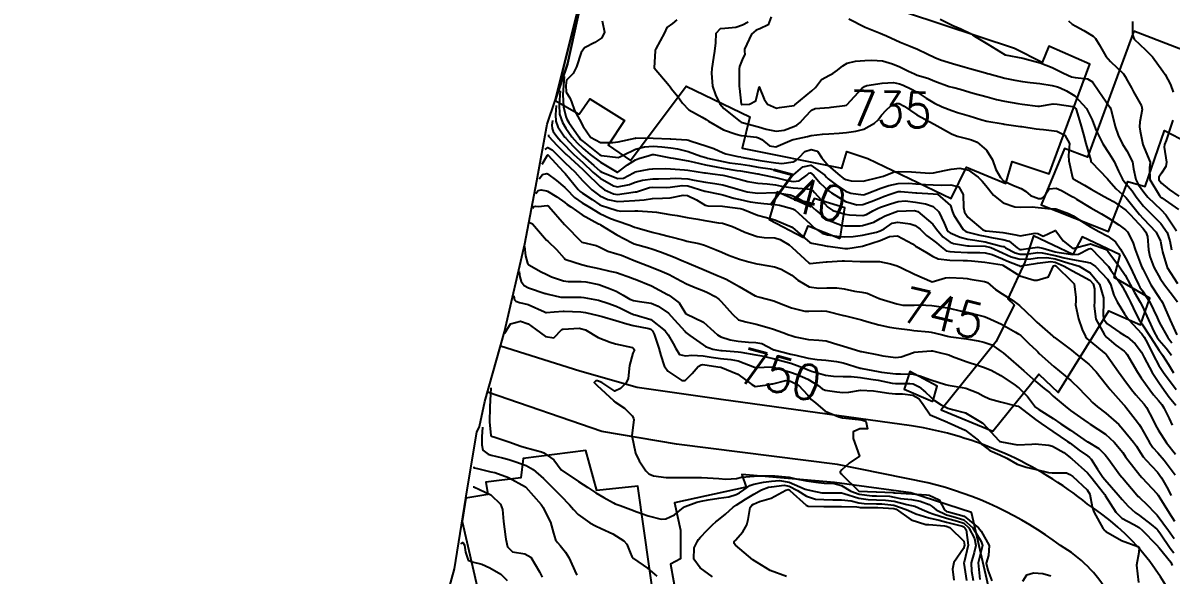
# Model space of a CAD drawing. Header units: metres. Extents: x 318500 to 325275, y 7408834 to 7428799.
# Drawn here: x 323216.5 to 323347.4, y 7419603 to 7419666 of the extents above; entities that cross this region are included whole.
import ezdxf
from ezdxf.enums import TextEntityAlignment as Align

# ---------------------------------------------------------------- set-up
doc = ezdxf.new("R2010")
doc.units = ezdxf.units.M
doc.header["$MEASUREMENT"] = 0
for name, color, linetype in [('Area', 45, 'Continuous'), ('Cotas', 45, 'Continuous'), ('Curvas de Nivel 1m', 11, 'Continuous'), ('Curvas de Nivel 5m', 15, 'Continuous'), ('Edificações', 30, 'Continuous'), ('Vias Primárias', 230, 'Continuous')]:
    doc.layers.add(name, color=color, linetype=linetype)
doc.styles.add('Style-STANDARD', font='STANDARD.shx')

msp = doc.modelspace()

# ---------------------------------------------------------------- linework, layer by layer
at = {"layer": 'Area'}
msp.add_lwpolyline([(323261.47, 7419588.4), (323265.66, 7419603.71), (323267.13, 7419612.71), (323268.22, 7419619.31), (323268.51, 7419619.97), (323269.14, 7419622.79), (323271.37, 7419630.75), (323273.71, 7419640.8), (323275.07, 7419647.98), (323276.23, 7419654.47), (323277.14, 7419657.17), (323278.54, 7419661.32), (323281.18, 7419673.27)], dxfattribs=at)
at = {"layer": 'Curvas de Nivel 1m', "flags": 128}
for points, elevation in [([(323282.52, 7419666.26), (323282.79, 7419664.97), (323282.49, 7419664.29), (323281.67, 7419663.79), (323280.48, 7419663.16), (323280.13, 7419662.65), (323279.59, 7419661), (323279.22, 7419660.23), (323278.43, 7419659.47), (323278.37, 7419658.86), (323278.41, 7419658.09), (323278.84, 7419657.45), (323279.01, 7419657.01), (323279.36, 7419656.03), (323279.94, 7419655), (323280.36, 7419654.19), (323281.19, 7419652.98), (323282.33, 7419652.38), (323283.74, 7419652.36), (323284.34, 7419652.45), (323286.27, 7419652.85), (323286.34, 7419652.87), (323286.37, 7419652.88), (323288.34, 7419652.86), (323290.28, 7419652.8), (323290.34, 7419652.8), (323292.16, 7419652.66), (323292.34, 7419652.62), (323292.66, 7419652.5), (323294.33, 7419651.98), (323295.23, 7419651.69), (323296.32, 7419651.18), (323296.61, 7419651.06), (323297.97, 7419650.76), (323298.32, 7419650.71), (323298.37, 7419650.7), (323300.31, 7419650.33), (323300.77, 7419650.27), (323302.31, 7419650.05), (323303.02, 7419649.97), (323304.31, 7419650.15), (323304.64, 7419650.34), (323304.97, 7419650.66), (323305.63, 7419651.35), (323306.33, 7419651.58), (323307.06, 7419651.37), (323307.58, 7419650.63), (323308.31, 7419649.71), (323309.62, 7419648.6), (323310, 7419648.3), (323310.29, 7419648.14), (323310.9, 7419647.97), (323312.28, 7419647.95), (323314.14, 7419648.39), (323314.29, 7419648.44), (323314.61, 7419648.54), (323315.81, 7419649.01), (323316.3, 7419649.07), (323317.78, 7419649.02), (323318.3, 7419648.99), (323319.9, 7419648.86), (323320.3, 7419648.89), (323321.57, 7419649.18), (323322.3, 7419649.31), (323323.3, 7419649.43), (323324.3, 7419649.2), (323325.41, 7419648.39), (323325.85, 7419647.95), (323326.28, 7419647.45), (323327.15, 7419646.37), (323328.26, 7419645.47), (323329.58, 7419645.01), (323330.25, 7419644.98), (323331.55, 7419645.01), (323332.25, 7419644.93), (323333.73, 7419644.8), (323334.25, 7419644.78), (323335.71, 7419644.26), (323336.24, 7419643.98), (323336.88, 7419643.59), (323338.22, 7419642.73), (323339.16, 7419642.21), (323340.2, 7419641.69), (323341.05, 7419641.04), (323341.64, 7419640.18), (323342.18, 7419639.22), (323342.74, 7419638.16), (323343.26, 7419637.04), (323343.69, 7419636.15), (323343.85, 7419635.87), (323344.12, 7419635.45), (323344.98, 7419634.13), (323345.81, 7419632.4), (323345.92, 7419632.12), (323346.08, 7419631.8), (323347.03, 7419630.11), (323347.47, 7419629.52)], 737), ([(323291.02, 7419666.36), (323290.52, 7419665.93), (323289.89, 7419665.49), (323289.62, 7419664.87), (323288.65, 7419663.06), (323288.56, 7419662.89), (323288.56, 7419662.81), (323288.45, 7419660.89), (323290.15, 7419658.86), (323290.26, 7419658.71), (323290.42, 7419658.5), (323291.16, 7419657.6), (323291.68, 7419656.84), (323292.39, 7419656.1), (323293.92, 7419655.27), (323294.37, 7419655), (323294.64, 7419654.81), (323296.36, 7419653.8), (323297.81, 7419653.3), (323298.35, 7419653.18), (323300.12, 7419652.96), (323300.34, 7419652.91), (323300.73, 7419652.72), (323301.59, 7419651.97), (323302.33, 7419651.85), (323304.19, 7419652.67), (323304.3, 7419652.71), (323304.34, 7419652.72), (323305.94, 7419653.06), (323306.35, 7419653.16), (323307.65, 7419653.33), (323308.35, 7419653.37), (323309.53, 7419653.44), (323310.36, 7419653.52), (323311.43, 7419653.66), (323312.36, 7419653.88), (323313.56, 7419654.55), (323313.97, 7419654.95), (323314.38, 7419655.48), (323314.89, 7419656.04), (323315.42, 7419656.53), (323316.09, 7419656.83), (323316.4, 7419656.82), (323316.96, 7419656.51), (323318.39, 7419655.52), (323320.37, 7419654.46), (323322.36, 7419653.34), (323323.01, 7419653.08), (323324.35, 7419652.74), (323324.62, 7419652.67), (323325.29, 7419652.4), (323326.34, 7419651.47), (323327.01, 7419650.37), (323327.4, 7419649.27), (323327.94, 7419648.36), (323328.29, 7419648), (323329.41, 7419647.47), (323330.28, 7419647.13), (323330.78, 7419646.82), (323331.38, 7419646.31), (323332.26, 7419645.97), (323332.6, 7419645.96), (323332.97, 7419646.29), (323333.48, 7419647.09), (323334.28, 7419647.16), (323334.9, 7419646.9), (323336.04, 7419646.25), (323336.27, 7419646.12), (323336.61, 7419645.9), (323338.25, 7419644.89), (323339.46, 7419644.21), (323340.23, 7419643.76), (323341.45, 7419642.95), (323342.21, 7419642.41), (323342.44, 7419642.17), (323343.02, 7419640.98), (323343.29, 7419640.15), (323344, 7419638.31), (323344.07, 7419638.14), (323344.16, 7419637.96), (323345.1, 7419636.13), (323346.11, 7419634.55), (323346.3, 7419634.3), (323346.41, 7419634.12), (323346.64, 7419633.57), (323347.28, 7419632.1), (323348.06, 7419630.43)], 736), ([(323301.79, 7419666.71), (323301.44, 7419665.79), (323300.51, 7419665.34), (323300.07, 7419665.18), (323299.55, 7419664.74), (323298.73, 7419663), (323298.73, 7419662.76), (323298.8, 7419662.43), (323298.47, 7419661.8), (323298.18, 7419661.03), (323298.14, 7419660.75), (323298.12, 7419659.06), (323298.13, 7419658.75), (323298.17, 7419658.51), (323298.37, 7419656.75), (323298.4, 7419656.71), (323298.45, 7419656.69), (323299.31, 7419656.74), (323300.04, 7419657.1), (323300.42, 7419658.73), (323300.99, 7419657.31), (323301.37, 7419656.72), (323302.39, 7419656.27), (323302.72, 7419656.37), (323304.4, 7419656.59), (323304.45, 7419656.62), (323304.5, 7419656.67), (323306.42, 7419658.25), (323306.85, 7419658.64), (323307.52, 7419659.55), (323308.44, 7419660.05), (323308.82, 7419660.24), (323309.35, 7419660.61), (323309.96, 7419661.1), (323310.46, 7419661.4), (323311.39, 7419661.66), (323312.47, 7419661.72), (323313.26, 7419661.77), (323314.47, 7419661.7), (323315.64, 7419661.35), (323316.46, 7419661), (323317.43, 7419660.51), (323318.13, 7419660.18), (323318.45, 7419660.06), (323319.66, 7419659.69), (323320.44, 7419659.37), (323322.1, 7419658.77), (323322.43, 7419658.68), (323322.62, 7419658.63), (323323.33, 7419658.43), (323324.43, 7419658.11), (323324.84, 7419657.99), (323326.42, 7419657.56), (323327.5, 7419657.28), (323328.41, 7419657.08), (323329.93, 7419656.82), (323330.41, 7419656.74), (323332.21, 7419656.5), (323332.4, 7419656.51), (323333.93, 7419656.76), (323334.41, 7419656.74), (323336.2, 7419656.46), (323336.4, 7419656.37), (323336.52, 7419656.25), (323336.61, 7419656.03), (323337.13, 7419654.24), (323337.39, 7419653.26), (323337.67, 7419652.23), (323338.23, 7419650.31), (323338.26, 7419650.22), (323338.32, 7419650.11), (323340.13, 7419648.2), (323340.29, 7419648.02), (323341.15, 7419647.06), (323342.14, 7419646.17), (323342.27, 7419646.03), (323343.81, 7419644.15), (323344.23, 7419643.69), (323345.7, 7419642.13), (323346.2, 7419641.09), (323346.35, 7419640.28), (323346.38, 7419640.12), (323346.42, 7419639.88), (323346.94, 7419638.11), (323348.13, 7419636.27)], 734), ([(323310.65, 7419666.48), (323312.51, 7419665.54), (323314.22, 7419664.83), (323314.5, 7419664.72), (323314.94, 7419664.54), (323316.5, 7419663.81), (323317.64, 7419663.36), (323318.49, 7419663.02), (323319.58, 7419662.47), (323320.47, 7419662.05), (323321.11, 7419661.81), (323322.46, 7419661.39), (323323.92, 7419660.95), (323324.46, 7419660.8), (323325.95, 7419660.39), (323326.34, 7419660.28), (323326.45, 7419660.25), (323326.63, 7419660.19), (323328.44, 7419659.69), (323329.58, 7419659.48), (323330.44, 7419659.33), (323331.33, 7419659.21), (323332.44, 7419659.11), (323333.84, 7419658.88), (323334.43, 7419658.71), (323334.75, 7419658.59), (323335.47, 7419658.26), (323336.42, 7419657.67), (323337.75, 7419656.23), (323338.38, 7419654.96), (323338.65, 7419654.22), (323338.86, 7419653.72), (323339.6, 7419652.21), (323340.33, 7419651.09), (323340.89, 7419650.19), (323341.4, 7419649.09), (323341.85, 7419648.18), (323342.04, 7419647.92), (323342.28, 7419647.65), (323342.94, 7419646.83), (323343.42, 7419646.15), (323344.25, 7419645.1), (323345.19, 7419644.13), (323346.22, 7419643.11), (323346.94, 7419642.11), (323347.25, 7419641.15), (323347.44, 7419640.1)], 733), ([(323321.06, 7419666.45), (323322.52, 7419665.7), (323323.42, 7419665.33), (323324.51, 7419664.8), (323324.76, 7419664.65), (323325.16, 7419664.4), (323326.5, 7419663.6), (323328.48, 7419662.36), (323330.47, 7419661.98), (323330.91, 7419661.88), (323332.47, 7419661.44), (323333.83, 7419660.92), (323334.46, 7419660.62), (323335.14, 7419660.27), (323336.04, 7419659.85), (323336.45, 7419659.77), (323337.85, 7419659.64), (323338.44, 7419659.27), (323339.15, 7419658.21), (323340.4, 7419656.41), (323340.51, 7419656.2), (323340.55, 7419656.04), (323341.01, 7419654.19), (323341.37, 7419653.19), (323341.86, 7419652.18), (323342.34, 7419651.41), (323342.98, 7419650.16), (323343.1, 7419649.37), (323343.36, 7419648.15), (323343.69, 7419647.55), (323344.28, 7419646.7), (323344.74, 7419646.14), (323346.25, 7419644.68), (323346.8, 7419644.11), (323348.01, 7419642.29)], 732), ([(323335.7, 7419666.26), (323336.12, 7419665.85), (323336.52, 7419665.62), (323337.43, 7419665.15), (323338.51, 7419664.5), (323338.76, 7419664.22), (323339.18, 7419663.53), (323339.96, 7419662.21), (323340.47, 7419661.62), (323341.95, 7419660.18), (323342.17, 7419659.89), (323342.44, 7419659.41), (323342.87, 7419658.6), (323343.11, 7419658.16), (323344.01, 7419656.55), (323344.1, 7419656.14), (323343.82, 7419654.71), (323343.79, 7419654.15), (323343.87, 7419653.66), (323344.18, 7419652.14), (323344.34, 7419651.75), (323345.02, 7419650.13), (323344.95, 7419649.49), (323344.99, 7419648.13), (323346.09, 7419646.31), (323346.24, 7419646.12), (323346.27, 7419646.09), (323346.35, 7419646.04), (323348.25, 7419644.7)], 731), ([(323278.16, 7419659.91), (323278.01, 7419657.85), (323278.09, 7419656.42), (323278.37, 7419655.32), (323278.5, 7419655.02), (323278.72, 7419654.66), (323279.84, 7419653), (323280.06, 7419652.72), (323280.33, 7419652.47), (323282.24, 7419650.97), (323282.32, 7419650.92), (323282.42, 7419650.87), (323284.32, 7419650.64), (323284.54, 7419650.72), (323284.89, 7419650.93), (323286.33, 7419651.62), (323287.35, 7419651.88), (323288.33, 7419651.93), (323289.32, 7419651.86), (323290.33, 7419651.74), (323291.11, 7419651.63), (323292.33, 7419651.34), (323293.78, 7419650.82), (323294.32, 7419650.64), (323294.53, 7419650.59), (323296.31, 7419650.18), (323297.02, 7419650.06), (323298.31, 7419649.9), (323299.31, 7419649.74), (323300.3, 7419649.56), (323301.66, 7419649.34), (323302.3, 7419649.22), (323304.24, 7419648.67), (323304.28, 7419648.66), (323304.33, 7419648.67), (323305.38, 7419649.58), (323306.31, 7419649.77), (323307.89, 7419648.63), (323308.08, 7419648.42), (323308.29, 7419648.23), (323309.21, 7419647.54), (323310.27, 7419646.81), (323310.89, 7419646.58), (323312.27, 7419646.39), (323312.42, 7419646.42), (323312.75, 7419646.56), (323314.28, 7419647.16), (323315.2, 7419647.46), (323316.28, 7419647.67), (323317.5, 7419647.71), (323318.28, 7419647.65), (323319.38, 7419647.57), (323320.28, 7419647.52), (323321.24, 7419647.49), (323322.28, 7419647.52), (323323.17, 7419647.32), (323323.67, 7419646.42), (323323.72, 7419644.94), (323323.84, 7419644.42), (323324.23, 7419643.83), (323325.94, 7419642.38), (323326.14, 7419642.31), (323326.21, 7419642.29), (323326.31, 7419642.27), (323328.21, 7419642.08), (323329.69, 7419641.82), (323330.2, 7419641.73), (323331.9, 7419642), (323332.21, 7419641.96), (323332.81, 7419641.68), (323334.1, 7419642.28), (323334.18, 7419642.31), (323334.21, 7419642.31), (323334.26, 7419642.28), (323335.07, 7419641.14), (323336.19, 7419640.25), (323338.2, 7419640.81), (323339.93, 7419640.2), (323340.19, 7419639.96), (323341.51, 7419638.18), (323342.15, 7419637.24), (323342.74, 7419636.16), (323343.22, 7419635.25), (323343.88, 7419634.14), (323344.1, 7419633.74), (323344.82, 7419632.13), (323345.48, 7419630.71), (323345.8, 7419630.12), (323346.05, 7419629.79), (323346.84, 7419628.91), (323347.45, 7419628.1)], 738), ([(323277.71, 7419658.24), (323277.6, 7419656.67), (323277.66, 7419655.6), (323277.97, 7419654.63), (323278.35, 7419653.98), (323279.06, 7419653.01), (323279.65, 7419652.32), (323280.33, 7419651.68), (323281.15, 7419650.98), (323282.31, 7419650.12), (323284.24, 7419648.99), (323284.29, 7419648.99), (323285.4, 7419649.83), (323286.31, 7419650.39), (323286.68, 7419650.54), (323287.86, 7419650.89), (323288.23, 7419650.98), (323288.32, 7419650.99), (323288.42, 7419650.98), (323288.99, 7419650.88), (323290.32, 7419650.62), (323290.6, 7419650.57), (323292.31, 7419650.27), (323293.01, 7419650.12), (323294.31, 7419649.82), (323295.5, 7419649.59), (323296.3, 7419649.45), (323297.87, 7419649.18), (323298.3, 7419649.12), (323300.23, 7419648.79), (323300.29, 7419648.78), (323300.6, 7419648.73), (323302.29, 7419648.37), (323303.64, 7419648.04), (323304.28, 7419647.92), (323304.98, 7419647.97), (323305.87, 7419648.65), (323306.09, 7419648.86), (323306.29, 7419648.9), (323306.61, 7419648.65), (323307.36, 7419647.71), (323308.27, 7419646.9), (323308.43, 7419646.78), (323308.65, 7419646.61), (323310.26, 7419645.63), (323311.57, 7419645.25), (323312.25, 7419645.29), (323313.19, 7419645.62), (323314.26, 7419646.06), (323314.61, 7419646.19), (323315.47, 7419646.52), (323316.27, 7419646.77), (323316.56, 7419646.79), (323318.27, 7419646.62), (323318.4, 7419646.61), (323320.27, 7419646.5), (323320.77, 7419646.46), (323322.25, 7419645.18), (323322.46, 7419644.44), (323322.61, 7419644.06), (323323.68, 7419642.42), (323324, 7419642.21), (323324.21, 7419642.14), (323325.6, 7419641.78), (323326.2, 7419641.66), (323327.1, 7419641.47), (323328.2, 7419641.3), (323328.93, 7419641.09), (323329.85, 7419640.34), (323330.06, 7419640.2), (323330.19, 7419640.16), (323330.35, 7419640.17), (323331.28, 7419640.31), (323332.19, 7419640.43), (323332.76, 7419640.29), (323334.18, 7419639.9), (323334.65, 7419639.81), (323336.18, 7419639.6), (323336.82, 7419639.61), (323338.03, 7419640.22), (323338.19, 7419640.27), (323338.33, 7419640.22), (323340.16, 7419638.31), (323340.25, 7419638.2), (323340.54, 7419637.81), (323341.68, 7419636.18), (323341.85, 7419635.9), (323342.12, 7419635.38), (323342.54, 7419634.59), (323342.76, 7419634.16), (323343.38, 7419632.86), (323343.76, 7419632.14), (323344.07, 7419631.67), (323345.07, 7419630.13), (323346.03, 7419628.62), (323346.25, 7419628.33), (323346.41, 7419628.11), (323347.09, 7419627.02), (323347.68, 7419626.09)], 739), ([(323276.83, 7419654.89), (323276.79, 7419654.34), (323276.81, 7419653.96), (323276.93, 7419653.62), (323277.34, 7419653.04), (323277.81, 7419652.5), (323278.33, 7419651.97), (323278.8, 7419651.48), (323279.28, 7419651.01), (323280.31, 7419650.07), (323281.46, 7419648.98), (323282.28, 7419648.29), (323283.81, 7419647.4), (323284.27, 7419647.31), (323285.63, 7419647.56), (323286.27, 7419647.82), (323287.1, 7419648.08), (323288.28, 7419648.22), (323288.93, 7419648.23), (323290.28, 7419648.26), (323290.84, 7419648.29), (323292.28, 7419648.21), (323293.02, 7419648.08), (323294.28, 7419647.85), (323295.37, 7419647.7), (323296.27, 7419647.52), (323297.99, 7419647.03), (323298.26, 7419646.95), (323299.05, 7419646.74), (323300.26, 7419646.58), (323302.22, 7419646.66), (323302.26, 7419646.66), (323303.97, 7419646.38), (323304.26, 7419646.28), (323304.99, 7419645.93), (323306.25, 7419645.2), (323306.87, 7419644.64), (323308.22, 7419643.54), (323309.9, 7419642.9), (323310.21, 7419642.87), (323311.94, 7419642.84), (323312.21, 7419642.88), (323313.5, 7419643.28), (323314.23, 7419643.68), (323314.78, 7419643.99), (323316.2, 7419644.51), (323316.23, 7419644.52), (323318.14, 7419644.59), (323318.24, 7419644.58), (323318.53, 7419644.49), (323320.22, 7419643.05), (323320.64, 7419642.46), (323321.36, 7419641.6), (323322.2, 7419640.98), (323322.59, 7419640.83), (323324.19, 7419640.57), (323324.35, 7419640.57), (323326.19, 7419640.52), (323326.85, 7419640.37), (323328.18, 7419639.76), (323329.15, 7419639.32), (323330.17, 7419639.05), (323331.4, 7419639.08), (323332.17, 7419639.2), (323333.21, 7419639.25), (323334.17, 7419639.08), (323335.85, 7419638.57), (323336.16, 7419638.48), (323336.9, 7419638.24), (323338.15, 7419637.5), (323339.23, 7419636.21), (323339.69, 7419634.63), (323339.7, 7419634.2), (323339.65, 7419632.64), (323339.72, 7419632.2), (323340.07, 7419631.72), (323341.55, 7419630.68), (323342.05, 7419630.38), (323342.38, 7419630.17), (323343.29, 7419629.39), (323344.03, 7419628.42), (323344.18, 7419628.14), (323344.33, 7419627.83), (323345.23, 7419626.13), (323345.98, 7419624.97), (323346.6, 7419624.11), (323347.19, 7419623.32), (323347.95, 7419622.38)], 741), ([(323276.38, 7419653.22), (323276.38, 7419653.16), (323276.38, 7419653.13), (323276.39, 7419653.1), (323276.43, 7419653.05), (323277.33, 7419652.04), (323278.32, 7419651.08), (323278.35, 7419651.05), (323278.39, 7419651.02), (323280.29, 7419649.29), (323280.6, 7419648.99), (323282.27, 7419647.34), (323282.79, 7419646.96), (323283.8, 7419646.49), (323284.25, 7419646.43), (323286.05, 7419646.71), (323286.26, 7419646.73), (323286.42, 7419646.75), (323286.87, 7419646.9), (323287.92, 7419647.24), (323288.27, 7419647.28), (323289.89, 7419647.24), (323290.27, 7419647.26), (323291.64, 7419647.46), (323292.27, 7419647.41), (323294.22, 7419646.81), (323294.26, 7419646.8), (323295.94, 7419646.47), (323296.26, 7419646.39), (323297.52, 7419646.02), (323298.25, 7419645.85), (323299.39, 7419645.6), (323300.25, 7419645.46), (323300.94, 7419645.42), (323302.25, 7419645.3), (323302.75, 7419645.2), (323304.24, 7419644.79), (323304.47, 7419644.67), (323306.22, 7419643.08), (323306.7, 7419642.64), (323307.6, 7419642.02), (323308.2, 7419641.84), (323309.27, 7419641.68), (323310.2, 7419641.61), (323311.14, 7419641.64), (323312.2, 7419641.78), (323313.79, 7419642.13), (323314.21, 7419642.28), (323314.66, 7419642.53), (323315.6, 7419643.14), (323316.22, 7419643.27), (323317.63, 7419643.08), (323318.22, 7419642.91), (323318.77, 7419642.48), (323319.49, 7419641.76), (323320.2, 7419641.26), (323320.66, 7419640.92), (323321.19, 7419640.45), (323321.76, 7419640.01), (323322.18, 7419639.92), (323322.71, 7419639.9), (323324.18, 7419639.81), (323325.6, 7419639.81), (323326.18, 7419639.78), (323326.98, 7419639.57), (323328.17, 7419639.07), (323328.67, 7419638.85), (323330.02, 7419638.33), (323330.16, 7419638.27), (323330.23, 7419638.26), (323330.5, 7419638.32), (323331.92, 7419638.55), (323332.16, 7419638.59), (323333.69, 7419638.77), (323334.17, 7419638.69), (323335.22, 7419638.26), (323336.15, 7419637.71), (323337.23, 7419637.15), (323338.14, 7419636.64), (323338.51, 7419636.22), (323338.66, 7419635.68), (323338.66, 7419634.21), (323338.63, 7419633.69), (323338.83, 7419632.21), (323339.77, 7419630.49), (323339.98, 7419630.2), (323340.05, 7419630.12), (323341.11, 7419629.25), (323342.03, 7419628.54), (323342.23, 7419628.37), (323342.39, 7419628.16), (323342.92, 7419627.26), (323343.57, 7419626.15), (323343.99, 7419625.51), (323344.96, 7419624.13), (323345.4, 7419623.56), (323345.96, 7419622.94), (323346.33, 7419622.48), (323346.58, 7419622.1), (323347.17, 7419620.86), (323347.51, 7419620.09)], 742), ([(323276.02, 7419651.55), (323276.33, 7419651.81), (323276.82, 7419651.53), (323277.31, 7419651.04), (323278.31, 7419650.06), (323279.39, 7419649), (323280.28, 7419648.04), (323281.32, 7419646.98), (323282.25, 7419646.29), (323283.15, 7419645.86), (323284.25, 7419645.64), (323284.97, 7419645.65), (323286.25, 7419645.73), (323287.32, 7419645.82), (323288.25, 7419645.97), (323289.39, 7419646.01), (323290.25, 7419646.06), (323291.75, 7419646.34), (323292.25, 7419646.33), (323293.26, 7419645.81), (323294.24, 7419645.22), (323294.57, 7419645.13), (323296.24, 7419645.08), (323296.52, 7419645.05), (323298.24, 7419644.83), (323298.57, 7419644.75), (323300.23, 7419644.08), (323301.09, 7419643.86), (323302.22, 7419643.55), (323304.17, 7419642.71), (323304.21, 7419642.69), (323304.23, 7419642.67), (323306.19, 7419640.96), (323306.41, 7419640.86), (323307.63, 7419640.63), (323308.19, 7419640.54), (323308.28, 7419640.53), (323310.18, 7419640.25), (323310.53, 7419640.25), (323312.19, 7419640.53), (323312.22, 7419640.54), (323312.33, 7419640.57), (323314.2, 7419641.18), (323315.29, 7419641.62), (323316.2, 7419641.7), (323317.89, 7419640.8), (323318.19, 7419640.59), (323318.25, 7419640.55), (323318.34, 7419640.49), (323319.51, 7419639.8), (323320.17, 7419639.38), (323320.82, 7419639.1), (323322.17, 7419638.93), (323323.68, 7419638.9), (323324.17, 7419638.88), (323324.63, 7419638.86), (323326.16, 7419638.7), (323328.13, 7419638.39), (323328.16, 7419638.38), (323328.2, 7419638.36), (323330.14, 7419637.13), (323331.79, 7419636.66), (323332.14, 7419636.64), (323333.41, 7419637.02), (323333.99, 7419638.28), (323334.12, 7419638.32), (323334.16, 7419638.32), (323334.24, 7419638.28), (323336.13, 7419636.48), (323336.34, 7419636.25), (323336.54, 7419634.67), (323336.52, 7419634.24), (323336.51, 7419633.84), (323336.82, 7419632.24), (323337.27, 7419631.03), (323337.62, 7419630.23), (323337.8, 7419629.98), (323338.05, 7419629.77), (323339.97, 7419628.2), (323340.03, 7419628.13), (323341.41, 7419626.18), (323341.99, 7419625.36), (323342.89, 7419624.16), (323343.39, 7419623.58), (323343.96, 7419622.94), (323344.33, 7419622.52), (323344.61, 7419622.13), (323345.31, 7419620.74), (323345.61, 7419620.11), (323345.91, 7419619.58), (323346.88, 7419618.1), (323347.88, 7419616.8)], 743), ([(323275.66, 7419649.88), (323276.29, 7419650.93), (323276.32, 7419650.96), (323278.09, 7419649.02), (323278.29, 7419648.81), (323279.79, 7419647), (323280.02, 7419646.76), (323280.26, 7419646.59), (323281.38, 7419645.85), (323282.24, 7419645.26), (323282.44, 7419645.17), (323283.17, 7419644.96), (323284.24, 7419644.62), (323284.63, 7419644.54), (323286.23, 7419644.56), (323286.58, 7419644.56), (323288.23, 7419644.45), (323288.72, 7419644.4), (323290.23, 7419644.16), (323291.06, 7419644.02), (323292.22, 7419643.81), (323293.43, 7419643.61), (323294.22, 7419643.46), (323295.79, 7419643.21), (323296.22, 7419643.14), (323297.38, 7419642.76), (323298.2, 7419642.4), (323298.8, 7419642.15), (323300.2, 7419641.62), (323301, 7419641.52), (323302.2, 7419641.5), (323302.81, 7419641.3), (323303.82, 7419640.68), (323304.19, 7419640.4), (323306.08, 7419638.65), (323306.16, 7419638.58), (323306.24, 7419638.57), (323306.9, 7419638.64), (323308.04, 7419638.74), (323308.16, 7419638.74), (323309.9, 7419638.86), (323310.16, 7419638.86), (323311.95, 7419638.78), (323312.16, 7419638.78), (323313.92, 7419638.79), (323314.16, 7419638.78), (323315.41, 7419638.52), (323316.16, 7419638.28), (323316.56, 7419638.1), (323318.14, 7419637.33), (323320.13, 7419636.46), (323321.66, 7419636.91), (323322.14, 7419636.96), (323323.68, 7419636.88), (323324.14, 7419636.83), (323324.5, 7419636.77), (323326.13, 7419636.52), (323326.45, 7419636.38), (323327.36, 7419635.6), (323328.12, 7419635.1), (323329.36, 7419634.34), (323330.1, 7419633.75), (323331.61, 7419632.31), (323332.07, 7419631.88), (323333.9, 7419630.27), (323333.98, 7419630.2), (323334.05, 7419630.14), (323334.52, 7419629.79), (323336.03, 7419628.65), (323336.25, 7419628.47), (323336.53, 7419628.24), (323338.01, 7419627.07), (323338.85, 7419626.21), (323339.98, 7419624.76), (323340.44, 7419624.19), (323341.95, 7419622.48), (323342.11, 7419622.32), (323342.24, 7419622.17), (323343.29, 7419620.79), (323343.79, 7419620.14), (323343.92, 7419619.94), (323344.95, 7419618.12), (323345.33, 7419617.56), (323345.88, 7419616.94), (323346.61, 7419616.1), (323347.85, 7419614.44)], 744), ([(323274.95, 7419646.54), (323275.22, 7419646.89), (323275.57, 7419646.98), (323276.16, 7419646.85), (323276.26, 7419646.81), (323277.36, 7419646.15), (323278.24, 7419645.51), (323278.53, 7419645.3), (323278.93, 7419645.01), (323280.23, 7419644.1), (323282.09, 7419643.09), (323282.21, 7419643.03), (323282.32, 7419642.97), (323284.19, 7419641.84), (323285.93, 7419640.91), (323286.1, 7419640.83), (323286.18, 7419640.8), (323287.68, 7419640.4), (323288.17, 7419640.24), (323289.18, 7419639.88), (323290.17, 7419639.52), (323290.64, 7419639.33), (323291.78, 7419638.84), (323292.16, 7419638.67), (323292.43, 7419638.55), (323294.15, 7419637.82), (323295.76, 7419637.16), (323296.13, 7419637.01), (323296.65, 7419636.77), (323297.61, 7419636.24), (323298.12, 7419635.95), (323299.97, 7419634.87), (323300.11, 7419634.81), (323300.17, 7419634.79), (323300.48, 7419634.72), (323302.1, 7419634.29), (323302.75, 7419634.04), (323304.09, 7419633.49), (323305.61, 7419633.13), (323306.09, 7419633.1), (323307.56, 7419633.16), (323308.09, 7419633.13), (323310.03, 7419632.64), (323310.08, 7419632.63), (323310.25, 7419632.59), (323312.07, 7419632.11), (323312.7, 7419631.93), (323314.06, 7419631.54), (323315.3, 7419631.29), (323316.06, 7419631.17), (323317.59, 7419630.97), (323318.06, 7419630.9), (323319.76, 7419630.76), (323320.05, 7419630.72), (323321.18, 7419630.44), (323321.9, 7419630.28), (323322.05, 7419630.24), (323322.29, 7419630.18), (323324.05, 7419629.95), (323325.38, 7419629.73), (323326.04, 7419629.59), (323326.95, 7419629.27), (323328.03, 7419628.52), (323328.23, 7419628.35), (323330.01, 7419626.84), (323330.59, 7419626.32), (323331.98, 7419625.08), (323332.92, 7419624.29), (323333.51, 7419623.82), (323333.96, 7419623.43), (323335.31, 7419622.26), (323335.94, 7419621.77), (323337.45, 7419620.71), (323337.92, 7419620.38), (323338.17, 7419620.22), (323339.9, 7419619.08), (323340.89, 7419618.18), (323341.88, 7419616.97), (323342.21, 7419616.5), (323342.46, 7419616.16), (323343.84, 7419614.39), (323344.07, 7419614.14), (323345.81, 7419612.26), (323345.92, 7419612.11), (323346.1, 7419611.81), (323347.19, 7419610.1), (323347.78, 7419609.17)], 746), ([(323274.59, 7419644.87), (323274.73, 7419645.05), (323274.91, 7419645.1), (323275.24, 7419645.07), (323276.24, 7419645.16), (323276.33, 7419645.14), (323276.44, 7419645.05), (323278.21, 7419643.02), (323280.18, 7419640.99), (323281.81, 7419640.61), (323282.17, 7419640.45), (323283.16, 7419639.95), (323284.17, 7419639.67), (323284.73, 7419639.5), (323286.16, 7419638.91), (323288.15, 7419638.15), (323289.37, 7419637.64), (323290.14, 7419637.3), (323291, 7419636.85), (323292.12, 7419636.25), (323293.12, 7419635.81), (323294.11, 7419635.43), (323294.54, 7419635.24), (323295.41, 7419634.79), (323295.82, 7419634.5), (323296.1, 7419634.21), (323297.37, 7419632.76), (323298.07, 7419632.14), (323298.91, 7419631.9), (323300.06, 7419631.62), (323301.56, 7419631.2), (323302.06, 7419631.05), (323303.13, 7419630.68), (323303.81, 7419630.43), (323304.05, 7419630.34), (323304.53, 7419630.18), (323306.04, 7419629.87), (323307.22, 7419629.81), (323308.04, 7419629.72), (323308.9, 7419629.47), (323310.04, 7419629.13), (323311.91, 7419628.57), (323312.03, 7419628.53), (323312.08, 7419628.52), (323314.02, 7419628.13), (323314.54, 7419628.02), (323316.02, 7419627.82), (323316.62, 7419627.91), (323318.03, 7419628.41), (323318.09, 7419628.43), (323318.56, 7419628.48), (323320.03, 7419628.6), (323320.17, 7419628.59), (323320.81, 7419628.45), (323322.03, 7419628.12), (323322.48, 7419627.96), (323324.01, 7419627.38), (323325.53, 7419626.86), (323326, 7419626.71), (323326.87, 7419626.37), (323327.99, 7419625.78), (323329.63, 7419624.68), (323329.97, 7419624.41), (323330.07, 7419624.33), (323331.01, 7419623.36), (323331.82, 7419622.3), (323331.95, 7419622.17), (323332.33, 7419621.91), (323333.93, 7419620.87), (323334.83, 7419620.26), (323335.91, 7419619.53), (323337.84, 7419618.22), (323337.87, 7419618.2), (323337.89, 7419618.19), (323339.15, 7419617.46), (323339.88, 7419616.73), (323340.28, 7419616.19), (323341.56, 7419614.45), (323341.77, 7419614.17), (323341.84, 7419614.09), (323343.5, 7419612.14), (323343.65, 7419611.98), (323343.81, 7419611.84), (323344.68, 7419611.01), (323345.56, 7419610.11), (323345.79, 7419609.84), (323347.1, 7419608.1), (323347.75, 7419607.18)], 747), ([(323274.24, 7419643.2), (323274.25, 7419643.22), (323274.29, 7419643.22), (323274.35, 7419643.21), (323274.55, 7419643.07), (323276.18, 7419641.22), (323276.35, 7419641.05), (323277.29, 7419640.15), (323278.16, 7419639.17), (323278.23, 7419639.09), (323278.37, 7419639.02), (323280.15, 7419638.44), (323280.87, 7419638.26), (323282.14, 7419637.97), (323283.4, 7419637.69), (323284.14, 7419637.51), (323285.84, 7419636.91), (323286.13, 7419636.8), (323286.29, 7419636.75), (323288.12, 7419635.99), (323289.95, 7419635.01), (323290.1, 7419634.93), (323290.24, 7419634.86), (323291.31, 7419634.06), (323292.07, 7419632.83), (323292.08, 7419632.81), (323292.11, 7419632.8), (323294.07, 7419631.85), (323295.26, 7419630.79), (323295.66, 7419630.4), (323296.04, 7419630.19), (323297.12, 7419629.84), (323298.04, 7419629.69), (323299.19, 7419629.58), (323300.04, 7419629.55), (323300.73, 7419629.41), (323302.03, 7419628.73), (323302.05, 7419628.72), (323302.11, 7419628.7), (323304.02, 7419628.22), (323304.61, 7419628.08), (323306.02, 7419627.77), (323307.03, 7419627.61), (323308.01, 7419627.53), (323309.22, 7419627.39), (323310.01, 7419627.22), (323311.94, 7419626.63), (323312, 7419626.61), (323312.18, 7419626.57), (323314, 7419626.23), (323314.36, 7419626.17), (323315.99, 7419625.96), (323316.54, 7419625.95), (323317.99, 7419625.92), (323318.73, 7419625.74), (323319.98, 7419625.29), (323321.65, 7419624.75), (323321.97, 7419624.67), (323323.55, 7419624.41), (323323.97, 7419624.32), (323325.36, 7419623.79), (323325.96, 7419623.45), (323326.69, 7419623.1), (323327.95, 7419622.76), (323329.73, 7419622.33), (323329.95, 7419622.28), (323330.1, 7419622.18), (323331.93, 7419620.76), (323332.57, 7419620.29), (323333.91, 7419619.39), (323335.6, 7419618.25), (323335.89, 7419618.05), (323336.92, 7419617.27), (323337.87, 7419616.59), (323338.08, 7419616.43), (323338.27, 7419616.21), (323338.99, 7419615.07), (323339.6, 7419614.19), (323339.84, 7419613.89), (323341.36, 7419612.17), (323341.8, 7419611.64), (323342.5, 7419610.87), (323343.31, 7419610.15), (323343.78, 7419609.79), (323345.13, 7419608.76), (323345.76, 7419608.24), (323345.88, 7419608.11), (323346.17, 7419607.69), (323347.28, 7419606.09), (323347.72, 7419605.53)], 748), ([(323273.66, 7419640.48), (323273.75, 7419639.44), (323274, 7419638.61), (323274.15, 7419638.41), (323275.57, 7419637.62), (323276.13, 7419637.33), (323276.75, 7419637.04), (323278.12, 7419636.58), (323278.62, 7419636.52), (323280.12, 7419636.5), (323280.65, 7419636.46), (323282.12, 7419636.15), (323283.34, 7419635.72), (323284.11, 7419635.38), (323284.89, 7419634.93), (323285.67, 7419634.49), (323286.09, 7419634.32), (323286.78, 7419634.21), (323288.09, 7419634.04), (323288.91, 7419633.7), (323290.08, 7419632.88), (323290.4, 7419632.53), (323291.93, 7419630.83), (323291.98, 7419630.76), (323292.05, 7419630.68), (323292.52, 7419630.35), (323294.03, 7419629.27), (323294.31, 7419629.09), (323295.13, 7419628.79), (323296.03, 7419628.63), (323296.2, 7419628.61), (323298.03, 7419628.48), (323298.34, 7419628.44), (323300.02, 7419628.14), (323300.71, 7419628.03), (323302.02, 7419627.73), (323303.31, 7419627.38), (323304.01, 7419627.18), (323305.46, 7419626.66), (323306, 7419626.43), (323306.37, 7419626.27), (323307.99, 7419625.82), (323308.9, 7419625.69), (323309.99, 7419625.65), (323310.92, 7419625.65), (323311.98, 7419625.55), (323313.16, 7419625.37), (323313.98, 7419625.23), (323315.59, 7419624.91), (323315.98, 7419624.86), (323317.6, 7419624.87), (323317.97, 7419624.81), (323318.65, 7419624.48), (323319.39, 7419623.89), (323319.96, 7419623.33), (323320.43, 7419622.93), (323321.17, 7419622.44), (323321.94, 7419622.04), (323322.46, 7419621.9), (323323.94, 7419621.5), (323325.86, 7419620.38), (323325.92, 7419620.33), (323327.75, 7419618.35), (323327.82, 7419618.29), (323327.89, 7419618.25), (323328.04, 7419618.19), (323329.89, 7419617.86), (323331.53, 7419617.95), (323331.89, 7419617.96), (323333.44, 7419617.83), (323333.88, 7419617.72), (323335.15, 7419616.98), (323335.87, 7419616.42), (323335.96, 7419616.34), (323336.09, 7419616.25), (323337.85, 7419614.68), (323338.26, 7419614.21), (323339.81, 7419612.23), (323339.84, 7419612.19), (323339.89, 7419612.1), (323341.09, 7419610.18), (323341.78, 7419609.51), (323343.14, 7419608.77), (323343.76, 7419608.42), (323344.11, 7419608.13), (323345.74, 7419606.47), (323346.04, 7419606.11), (323347.35, 7419604.46), (323347.53, 7419604.09)], 749), ([(323272.45, 7419634.85), (323272.47, 7419634.6), (323272.53, 7419634.4), (323272.67, 7419634.24), (323273.09, 7419634.09), (323274.09, 7419633.86), (323275.92, 7419633.05), (323276.08, 7419632.97), (323276.16, 7419632.96), (323277.04, 7419633.04), (323278.08, 7419633.1), (323278.16, 7419633.1), (323280.08, 7419633.05), (323280.6, 7419632.98), (323282.07, 7419632.63), (323282.53, 7419632.51), (323284.07, 7419632.06), (323285.31, 7419631.67), (323286.06, 7419631.47), (323287.82, 7419631.13), (323288.05, 7419631.06), (323288.24, 7419630.89), (323288.43, 7419630.5), (323288.98, 7419628.88), (323289.21, 7419628.07), (323289.57, 7419626.87), (323289.99, 7419626.28), (323291.61, 7419625.2), (323291.98, 7419625.19), (323292.79, 7419626.02), (323293.46, 7419626.82), (323293.8, 7419627.01), (323294, 7419627.02), (323295.71, 7419626.78), (323296, 7419626.73), (323296.06, 7419626.71), (323297.99, 7419625.94), (323299.59, 7419624.73), (323299.97, 7419624.51), (323301.37, 7419624.71), (323301.87, 7419624.81), (323301.97, 7419624.83), (323303.45, 7419625.2), (323303.98, 7419625.12), (323304.92, 7419624.66), (323305.96, 7419623.52), (323306.36, 7419623.05), (323306.83, 7419622.64), (323307.94, 7419621.7), (323309.49, 7419621.04), (323309.93, 7419620.94), (323311.74, 7419620.75), (323311.92, 7419620.74), (323312.58, 7419620.56), (323312.78, 7419619.68), (323311.91, 7419619.68), (323311.12, 7419619.36), (323311.14, 7419618.58), (323311.87, 7419616.57), (323310.67, 7419615.77), (323309.85, 7419615.02), (323309.65, 7419614.79), (323309.71, 7419614.59), (323309.84, 7419614.47), (323311.8, 7419612.57), (323313.77, 7419612.5), (323313.81, 7419612.5), (323315.71, 7419612.41), (323315.81, 7419612.4), (323315.94, 7419612.38), (323317.81, 7419612.29), (323319.5, 7419612.15), (323319.81, 7419612.11), (323320.94, 7419611.59), (323321.54, 7419610.43), (323321.79, 7419610.27), (323322, 7419610.22), (323323.78, 7419609.73), (323325.44, 7419608.38), (323325.75, 7419608.02), (323326.65, 7419606.37), (323326.58, 7419605.23), (323326.31, 7419604.37), (323326.5, 7419603.57), (323326.94, 7419602.36)], 751), ([(323271.42, 7419630.6), (323272.06, 7419631.67), (323273.19, 7419631.96), (323274.06, 7419631.68), (323274.91, 7419631.06), (323276.04, 7419630.21), (323277, 7419630.07), (323277.92, 7419631.02), (323278, 7419631.07), (323278.05, 7419631.08), (323279.88, 7419631.16), (323280.05, 7419631.15), (323280.63, 7419630.98), (323282.04, 7419630.1), (323283.42, 7419629.56), (323284.03, 7419629.39), (323285.98, 7419628.96), (323286.02, 7419628.94), (323286.05, 7419628.91), (323286.2, 7419628.72), (323286.01, 7419628.31), (323285.62, 7419626.92), (323285.48, 7419625.42), (323285.26, 7419624.92), (323284.59, 7419624.3), (323283.96, 7419623.99), (323282.49, 7419624.96), (323281.97, 7419625.15), (323281.8, 7419625.15), (323281.59, 7419624.97), (323281.96, 7419624.62), (323283.79, 7419622.94), (323283.86, 7419622.86), (323283.94, 7419622.78), (323285.05, 7419622.05), (323285.92, 7419621.18), (323286.1, 7419620.91), (323286.13, 7419620.7), (323285.89, 7419618.91), (323286.32, 7419616.91), (323286.72, 7419616.04), (323287.49, 7419614.89), (323287.84, 7419614.57), (323288.38, 7419614.34), (323289.83, 7419614.12), (323290.56, 7419614.12), (323291.83, 7419614.14), (323292.51, 7419614.14), (323293.83, 7419614.13), (323294.52, 7419614.11), (323295.83, 7419614.04), (323296.63, 7419613.96), (323297.83, 7419614.04), (323298.42, 7419614.16), (323299.83, 7419614.3), (323300.25, 7419614.31), (323301.83, 7419614.33), (323302.2, 7419614.33), (323303.83, 7419614.17), (323304.46, 7419614.03), (323305.83, 7419613.75), (323306.87, 7419613.59), (323307.82, 7419613.49), (323308.97, 7419613.46), (323309.82, 7419613.22), (323310.87, 7419612.58), (323311.81, 7419612.23), (323313.32, 7419612.06), (323313.81, 7419612.04), (323315.27, 7419611.99), (323315.8, 7419611.91), (323316.55, 7419611.75), (323317.8, 7419611.61), (323318.78, 7419611.45), (323319.8, 7419611.06), (323320.16, 7419610.82), (323320.61, 7419610.45), (323321.78, 7419609.88), (323322.5, 7419609.7), (323323.77, 7419609.32), (323324.8, 7419608.39), (323325.74, 7419606.85), (323325.89, 7419606.38), (323325.72, 7419605.78), (323325.39, 7419604.38), (323325.57, 7419602.5)], 752), ([(323269.81, 7419624.37), (323269.69, 7419622.19), (323269.68, 7419620.45), (323269.81, 7419618.98), (323269.89, 7419618.85), (323270.28, 7419618.73), (323271.88, 7419618.21), (323273.25, 7419617.7), (323273.87, 7419617.51), (323275.61, 7419617.05), (323275.86, 7419616.96), (323276.99, 7419616.17), (323277.84, 7419615.02), (323279.82, 7419613.69), (323280.89, 7419612.98), (323281.8, 7419612.39), (323282.7, 7419611.86), (323283.79, 7419611.26), (323284.01, 7419611.15), (323284.55, 7419610.93), (323285.78, 7419610.49), (323286.46, 7419610.22), (323287.77, 7419609.76), (323289.24, 7419609.39), (323289.77, 7419609.41), (323290.75, 7419609.87), (323291.79, 7419610.71), (323291.85, 7419610.77), (323291.97, 7419610.83), (323293.3, 7419611.31), (323293.8, 7419611.43), (323294.59, 7419611.59), (323295.8, 7419611.79), (323296.97, 7419611.93), (323297.8, 7419612.19), (323298.17, 7419612.39), (323298.65, 7419612.74), (323299.34, 7419613.21), (323299.82, 7419613.38), (323300.92, 7419613.62), (323301.83, 7419613.72), (323302.74, 7419613.78), (323303.82, 7419613.61), (323305.66, 7419612.81), (323305.81, 7419612.75), (323306.31, 7419612.64), (323307.58, 7419612.4), (323307.81, 7419612.38), (323309.59, 7419612.37), (323309.81, 7419612.37), (323310.08, 7419612.31), (323311.8, 7419611.77), (323312.86, 7419611.62), (323313.8, 7419611.59), (323314.84, 7419611.56), (323315.8, 7419611.42), (323317.25, 7419611.04), (323317.79, 7419610.94), (323318.17, 7419610.86), (323318.99, 7419610.47), (323319.79, 7419610.15), (323320.24, 7419609.99), (323321.78, 7419609.48), (323323.03, 7419609.16), (323323.77, 7419608.92), (323324.33, 7419608.4), (323324.97, 7419607.17), (323325.11, 7419606.39), (323324.92, 7419605.59), (323324.61, 7419604.4), (323324.65, 7419603.44), (323324.81, 7419602.39)], 753), ([(323268.85, 7419619.87), (323268.79, 7419618.76), (323268.78, 7419617.86), (323268.92, 7419617.26), (323269.51, 7419616.78), (323269.86, 7419616.68), (323271.13, 7419616.39), (323271.85, 7419616.18), (323272.67, 7419615.91), (323273.84, 7419615.51), (323274.65, 7419615.06), (323275.82, 7419614.02), (323276.82, 7419613.03), (323277.8, 7419612.06), (323278.8, 7419611), (323279.25, 7419610.47), (323279.77, 7419609.92), (323281.1, 7419608.98), (323281.75, 7419608.61), (323282.4, 7419608.31), (323283.74, 7419607.7), (323284.97, 7419606.92), (323285.32, 7419606.51), (323285.72, 7419605.59), (323285.91, 7419605.11), (323286.09, 7419604.91), (323287.69, 7419603.78), (323288.76, 7419602.87)], 754), ([(323267.8, 7419613.08), (323267.88, 7419613.08), (323269.8, 7419612.17), (323270.9, 7419611.11), (323271.14, 7419610.48), (323271.27, 7419609.11), (323271.48, 7419607.36), (323271.52, 7419607.1), (323271.72, 7419606.22), (323272.27, 7419605.66), (323273.71, 7419605.44), (323274.36, 7419605.06), (323275.35, 7419603.39), (323275.52, 7419603.05), (323275.68, 7419602.75)], 756), ([(323295.08, 7419602.79), (323293.7, 7419603.81), (323292.96, 7419604.82), (323293.02, 7419606.11), (323293.33, 7419606.81), (323293.49, 7419607.05), (323293.74, 7419607.32), (323294.45, 7419608.09), (323295.12, 7419608.79), (323295.46, 7419609.09), (323295.77, 7419609.29), (323296.59, 7419609.96), (323297.45, 7419610.76), (323297.79, 7419610.99), (323298.87, 7419611.66), (323299.81, 7419612.24), (323300.69, 7419612.72), (323301.5, 7419613.02), (323301.82, 7419613.08), (323303.25, 7419613.25), (323303.82, 7419613.16), (323304.79, 7419612.66), (323305.8, 7419611.99), (323306.83, 7419611.66), (323307.8, 7419611.61), (323308.8, 7419611.6), (323309.8, 7419611.6), (323310.9, 7419611.48), (323311.8, 7419611.26), (323312.41, 7419611.17), (323313.8, 7419611.15), (323314.39, 7419611.13), (323315.79, 7419610.96), (323317.19, 7419610.5), (323317.79, 7419610.2), (323318.27, 7419609.99), (323319.78, 7419609.53), (323320.96, 7419609.25), (323321.77, 7419609.05), (323323.6, 7419608.57), (323323.76, 7419608.52), (323323.88, 7419608.41), (323324.01, 7419608.15), (323324.26, 7419606.4), (323323.78, 7419604.48), (323323.76, 7419604.41), (323323.76, 7419604.36), (323324.07, 7419602.4)], 754), ([(323266.4, 7419606.57), (323266.61, 7419606.71), (323266.81, 7419606.43), (323266.94, 7419605.62), (323267.24, 7419604.7), (323267.69, 7419604.51), (323268.79, 7419604.23), (323269.69, 7419603.83), (323270.95, 7419603.11), (323271.67, 7419602.4)], 757), ([(323330.48, 7419602.32), (323330.96, 7419603.04), (323331.69, 7419603.24), (323332.78, 7419603.2), (323333.69, 7419602.91)], 751)]:
    msp.add_lwpolyline(points, dxfattribs=dict(at, elevation=elevation))
at = {"layer": 'Curvas de Nivel 5m', "flags": 128}
for points, elevation in [([(323299.18, 7419666.09), (323298.52, 7419665.76), (323297.77, 7419665.5), (323296.51, 7419665.36), (323295.97, 7419665.33), (323295.47, 7419664.8), (323295.43, 7419663.74), (323295.34, 7419662.8), (323295.22, 7419662.05), (323295.03, 7419660.8), (323294.98, 7419660.26), (323295.1, 7419658.8), (323295.43, 7419657.82), (323295.95, 7419656.79), (323296.39, 7419656.25), (323298.25, 7419654.75), (323298.37, 7419654.68), (323298.46, 7419654.65), (323300.36, 7419654.14), (323301.2, 7419653.88), (323302.35, 7419653.64), (323303.28, 7419653.77), (323304.36, 7419654.17), (323304.7, 7419654.33), (323305.1, 7419654.66), (323305.69, 7419655.34), (323306.39, 7419656.04), (323306.81, 7419656.23), (323308.4, 7419656.37), (323308.62, 7419656.4), (323310.19, 7419656.6), (323310.37, 7419656.63), (323310.4, 7419656.65), (323312.15, 7419658.57), (323312.43, 7419658.76), (323312.71, 7419658.85), (323314.44, 7419659.14), (323315.75, 7419659.22), (323316.44, 7419659.07), (323316.83, 7419658.91), (323317.71, 7419658.5), (323318.42, 7419658.1), (323319.47, 7419657.42), (323320.41, 7419656.86), (323321.27, 7419656.45), (323322.39, 7419656.01), (323323.02, 7419655.8), (323324.38, 7419655.4), (323325.83, 7419654.94), (323326.38, 7419654.8), (323328.25, 7419654.48), (323328.37, 7419654.47), (323329.17, 7419654.35), (323330.23, 7419654.19), (323330.37, 7419654.18), (323332, 7419653.94), (323332.37, 7419653.88), (323332.83, 7419653.83), (323334.36, 7419653.65), (323335.29, 7419653.2), (323335.81, 7419652.26), (323335.71, 7419650.88), (323335.72, 7419650.26), (323336.16, 7419648.38), (323336.2, 7419648.25), (323336.25, 7419648.21), (323336.29, 7419648.19), (323337.53, 7419647.48), (323338.28, 7419647.05), (323339.77, 7419646.2), (323340.27, 7419645.94), (323340.82, 7419645.63), (323342.25, 7419644.63), (323342.72, 7419644.16), (323344.22, 7419642.54), (323344.53, 7419642.14), (323344.71, 7419641.63), (323344.81, 7419640.13), (323344.96, 7419639.35), (323345.43, 7419638.13), (323346.14, 7419636.83), (323346.63, 7419636.11), (323347.29, 7419635.27), (323348.11, 7419634.2)], 735), ([(323342.99, 7419666.16), (323342.98, 7419664.63), (323343.2, 7419664.16), (323344.49, 7419662.95), (323345.28, 7419662.13), (323346.46, 7419660.51), (323346.71, 7419660.12), (323347.31, 7419658.98), (323347.64, 7419658.1)], 730), ([(323277.27, 7419656.57), (323277.2, 7419655.51), (323277.24, 7419654.78), (323277.47, 7419654.14), (323278.23, 7419653.02), (323278.28, 7419652.96), (323278.34, 7419652.9), (323279.23, 7419651.91), (323280.16, 7419650.99), (323280.32, 7419650.85), (323281.55, 7419649.73), (323282.29, 7419649.09), (323282.48, 7419648.97), (323284.28, 7419648.25), (323284.93, 7419648.28), (323286.1, 7419648.91), (323286.22, 7419648.99), (323286.29, 7419649.02), (323287.88, 7419649.31), (323288.3, 7419649.37), (323289.77, 7419649.39), (323290.3, 7419649.36), (323291.89, 7419649.24), (323292.3, 7419649.2), (323294.19, 7419648.91), (323294.29, 7419648.9), (323295.1, 7419648.8), (323296.29, 7419648.64), (323296.47, 7419648.6), (323298.28, 7419648.13), (323299.11, 7419647.91), (323300.27, 7419647.71), (323301.34, 7419647.65), (323302.27, 7419647.52), (323302.96, 7419647.38), (323304.28, 7419647.18), (323305.87, 7419647.06), (323306.27, 7419647.05), (323306.52, 7419646.89), (323306.74, 7419646.64), (323308.25, 7419644.98), (323308.8, 7419644.61), (323310.23, 7419644.17), (323310.72, 7419644.1), (323312.23, 7419644.05), (323312.65, 7419644.15), (323313.37, 7419644.55), (323313.93, 7419644.85), (323314.25, 7419644.98), (323315.4, 7419645.37), (323316.26, 7419645.62), (323317.06, 7419645.7), (323318.26, 7419645.56), (323319.37, 7419645.36), (323320.25, 7419645.06), (323320.89, 7419644.45), (323321.5, 7419643.17), (323321.81, 7419642.44), (323321.98, 7419642.22), (323322.21, 7419642.06), (323323.34, 7419641.56), (323324.2, 7419641.33), (323325.01, 7419641.21), (323326.2, 7419641.03), (323328, 7419640.55), (323328.19, 7419640.51), (323328.31, 7419640.48), (323328.51, 7419640.36), (323329.61, 7419639.76), (323330.18, 7419639.61), (323330.87, 7419639.62), (323332.18, 7419639.8), (323332.69, 7419639.79), (323334.18, 7419639.48), (323335.22, 7419639.22), (323336.17, 7419639.01), (323337.65, 7419638.75), (323338.17, 7419638.64), (323338.78, 7419638.21), (323340.14, 7419636.76), (323340.47, 7419636.19), (323340.88, 7419634.95), (323341.26, 7419634.18), (323342.09, 7419632.8), (323342.54, 7419632.16), (323344.06, 7419630.52), (323344.34, 7419630.14), (323344.71, 7419629.46), (323345.36, 7419628.13), (323346.01, 7419626.91), (323346.53, 7419626.11), (323347.97, 7419624.19)], 740), ([(323347.58, 7419654.9), (323347.33, 7419654.11), (323346.84, 7419652.6), (323346.64, 7419652.12), (323346.62, 7419651.84), (323346.89, 7419650.11), (323346.81, 7419649.61), (323346.3, 7419648.85), (323346, 7419648.41), (323346, 7419648.12), (323346.29, 7419647.72), (323347.17, 7419647), (323348.27, 7419646.23)], 730), ([(323275.31, 7419648.21), (323275.71, 7419648.73), (323276.21, 7419648.82), (323276.29, 7419648.77), (323277.3, 7419648.01), (323278.26, 7419647.21), (323278.44, 7419647.02), (323279.34, 7419646.1), (323280.24, 7419645.48), (323281.05, 7419644.98), (323282.23, 7419644.25), (323283.47, 7419643.7), (323284.22, 7419643.44), (323285.67, 7419642.92), (323286.21, 7419642.71), (323286.51, 7419642.61), (323288.2, 7419642.15), (323289.17, 7419641.9), (323290.19, 7419641.64), (323291.82, 7419641.2), (323292.18, 7419641.11), (323293.55, 7419640.82), (323294.06, 7419640.69), (323294.18, 7419640.65), (323295.5, 7419640.12), (323296.17, 7419639.86), (323296.92, 7419639.52), (323298.16, 7419639.04), (323299.24, 7419638.74), (323300.16, 7419638.52), (323300.4, 7419638.48), (323302.15, 7419638.17), (323302.93, 7419637.9), (323304.14, 7419637.23), (323304.82, 7419636.66), (323306.12, 7419635.88), (323307.21, 7419635.73), (323308.12, 7419635.78), (323309.29, 7419635.77), (323310.12, 7419635.66), (323311.29, 7419635.4), (323312.12, 7419635.29), (323312.72, 7419635.17), (323314.11, 7419634.58), (323314.14, 7419634.57), (323314.22, 7419634.54), (323316.1, 7419633.95), (323316.79, 7419633.81), (323318.1, 7419633.81), (323318.74, 7419633.84), (323320.1, 7419633.75), (323320.9, 7419633.64), (323322.1, 7419633.44), (323323.34, 7419633.17), (323324.09, 7419633), (323325.92, 7419632.54), (323326.08, 7419632.5), (323326.38, 7419632.38), (323328.07, 7419631.62), (323329.67, 7419630.72), (323330.05, 7419630.48), (323330.25, 7419630.33), (323331.17, 7419629.44), (323332.03, 7419628.61), (323332.19, 7419628.46), (323332.36, 7419628.3), (323334.01, 7419626.79), (323334.67, 7419626.26), (323335.98, 7419625.21), (323337, 7419624.23), (323337.46, 7419623.73), (323337.96, 7419623.2), (323338.44, 7419622.7), (323339.01, 7419622.2), (323339.94, 7419621.47), (323341.42, 7419620.17), (323341.91, 7419619.65), (323343.12, 7419618.15), (323343.44, 7419617.7), (323343.88, 7419617.02), (323344.23, 7419616.49), (323344.54, 7419616.13), (323345.85, 7419614.75), (323346.32, 7419614.11), (323346.9, 7419613.03), (323347.4, 7419612.09)], 745), ([(323273.05, 7419637.66), (323273.11, 7419637.02), (323273.27, 7419636.51), (323273.61, 7419636.06), (323274.11, 7419635.77), (323276.01, 7419635.14), (323276.1, 7419635.12), (323276.36, 7419635.05), (323277.8, 7419634.73), (323278.1, 7419634.7), (323279.82, 7419634.72), (323280.1, 7419634.7), (323280.42, 7419634.67), (323282.09, 7419634.38), (323283.17, 7419634.03), (323284.09, 7419633.68), (323284.6, 7419633.45), (323285.68, 7419632.92), (323286.08, 7419632.75), (323286.28, 7419632.71), (323288.07, 7419632.15), (323289.71, 7419630.87), (323290.04, 7419630.42), (323290.61, 7419629.44), (323290.91, 7419628.85), (323291.35, 7419628.17), (323292.02, 7419628.02), (323292.74, 7419628.1), (323294.02, 7419628.01), (323294.95, 7419627.86), (323296.01, 7419627.71), (323297.19, 7419627.59), (323298.01, 7419627.43), (323299.88, 7419626.73), (323300, 7419626.68), (323300.06, 7419626.67), (323300.97, 7419626.72), (323301.95, 7419626.75), (323302, 7419626.74), (323302.15, 7419626.7), (323303.99, 7419626.15), (323304.77, 7419625.88), (323305.98, 7419625.36), (323307.15, 7419624.63), (323307.6, 7419624.26), (323307.96, 7419624.09), (323309.27, 7419623.91), (323309.96, 7419623.82), (323310.65, 7419623.89), (323311.97, 7419624.11), (323313.44, 7419624.03), (323313.96, 7419623.95), (323315.19, 7419623.75), (323315.96, 7419623.69), (323316.78, 7419623.69), (323317.96, 7419623.55), (323318.63, 7419623.16), (323319.11, 7419622.47), (323319.93, 7419621.29), (323321.89, 7419620.46), (323321.92, 7419620.45), (323321.98, 7419620.43), (323323.91, 7419619.55), (323325.41, 7419618.39), (323325.65, 7419618.14), (323325.88, 7419617.87), (323326.72, 7419617.21), (323327.87, 7419616.72), (323328.67, 7419616.34), (323329.86, 7419615.64), (323330.87, 7419615.3), (323331.85, 7419615.07), (323333.41, 7419614.71), (323333.85, 7419614.67), (323335.45, 7419614.65), (323335.84, 7419614.49), (323336.19, 7419614.24), (323337.82, 7419612.73), (323338.11, 7419612.22), (323338.39, 7419610.8), (323338.59, 7419610.21), (323339.66, 7419608.29), (323339.71, 7419608.19), (323339.76, 7419608.12), (323339.96, 7419607.98), (323341.74, 7419606.93), (323343.62, 7419606.25), (323343.73, 7419606.2), (323343.77, 7419606.14), (323343.72, 7419605.57), (323343.46, 7419604.14), (323343.68, 7419602.14)], 750), ([(323267.89, 7419615.37), (323267.88, 7419615.32), (323267.88, 7419615.28), (323267.89, 7419615.25), (323267.92, 7419615.23), (323268.3, 7419615.15), (323269.83, 7419614.79), (323270.27, 7419614.69), (323271.83, 7419614.13), (323273.76, 7419613.07), (323273.81, 7419613.03), (323275.57, 7419611.05), (323275.78, 7419610.7), (323276.32, 7419609.6), (323276.61, 7419609.04), (323276.97, 7419607.8), (323277.19, 7419607.03), (323277.42, 7419606.71), (323277.72, 7419606.39), (323278.34, 7419605.63), (323278.7, 7419605.01), (323279.6, 7419603.07), (323279.64, 7419602.99)], 755), ([(323303.53, 7419602.83), (323301.69, 7419603.51), (323299.71, 7419604.73), (323297.73, 7419606.41), (323297.57, 7419606.59), (323297.55, 7419606.75), (323297.62, 7419606.86), (323297.73, 7419606.97), (323298.56, 7419607.93), (323299, 7419608.74), (323299.16, 7419609.34), (323299.39, 7419610.73), (323299.57, 7419610.96), (323299.79, 7419611.09), (323300.46, 7419611.39), (323301.8, 7419611.79), (323303.45, 7419612.68), (323303.74, 7419612.75), (323303.81, 7419612.73), (323303.93, 7419612.67), (323305.79, 7419610.96), (323306.01, 7419610.87), (323307.79, 7419610.84), (323308.01, 7419610.84), (323309.79, 7419610.83), (323311.57, 7419610.79), (323311.79, 7419610.75), (323311.95, 7419610.73), (323313.79, 7419610.7), (323313.96, 7419610.7), (323315.79, 7419610.59), (323316.05, 7419610.51), (323317.77, 7419609.31), (323319.44, 7419608.79), (323319.76, 7419608.76), (323321.56, 7419608.63), (323321.76, 7419608.59), (323322.18, 7419608.43), (323323.74, 7419606.86), (323323.84, 7419606.41), (323323.73, 7419606.02), (323322.62, 7419604.42), (323322.46, 7419603.66), (323322.63, 7419602.42)], 755)]:
    msp.add_lwpolyline(points, dxfattribs=dict(at, elevation=elevation))
at = {"layer": 'Edificações'}
for points in [[(323281.18, 7419673.27), (323277.14, 7419657.17), (323279.9, 7419655.58), (323281.1, 7419657.33), (323285.07, 7419654.86), (323283.21, 7419652.04), (323285.73, 7419650.3), (323292.1, 7419658.8), (323299.35, 7419655.29), (323298.49, 7419651.73), (323309.86, 7419649.43), (323310.42, 7419651.32), (323312.81, 7419650.55), (323322.3, 7419645.98), (323324.08, 7419649.54), (323328.54, 7419647.69), (323329.29, 7419650.18), (323333.5, 7419648.77), (323338.12, 7419661.29), (323333.47, 7419663.36), (323332.68, 7419661.51), (323329.54, 7419663.1), (323313.09, 7419668.51)], [(323326.79, 7419600.71), (323324.62, 7419610.15), (323317.72, 7419612.38), (323308.99, 7419613.58), (323298.45, 7419614.49), (323298.94, 7419613.02), (323290.75, 7419611.23), (323291.46, 7419608.14), (323291.46, 7419608.14), (323291.46, 7419604.84), (323290.32, 7419604.24), (323291.35, 7419598.56)]]:
    msp.add_lwpolyline(points, dxfattribs=at)
for points in [[(323281.18, 7419673.27), (323278.54, 7419661.32), (323277.14, 7419657.17)], [(323343.14, 7419665.06), (323337.86, 7419650.68), (323335.24, 7419651.67), (323332.57, 7419645.26), (323340.24, 7419642.19), (323342.48, 7419647.9), (323344.45, 7419647.35), (323346.66, 7419653.74), (323352.78, 7419650.55), (323352.25, 7419648.63), (323354.76, 7419647.22), (323353.46, 7419644.62), (323355.7, 7419643.49), (323356.95, 7419638.82), (323360.07, 7419639.67), (323359.85, 7419641.43), (323363.02, 7419642.34), (323360.86, 7419649.96), (323364.84, 7419657.23), (323361.69, 7419660.01), (323353.91, 7419663.33), (323352.93, 7419661.32), (323343.14, 7419665.06)], [(323309.66, 7419641.39), (323310.2, 7419644.89), (323306.69, 7419645.96), (323306.28, 7419645.04), (323302.46, 7419646.74), (323301.54, 7419643.58), (323305.48, 7419641.54), (323306.01, 7419642.85), (323309.66, 7419641.39)], [(323341.58, 7419639.55), (323337.25, 7419641.58), (323336.19, 7419639.6), (323331.69, 7419641.7), (323330.72, 7419638.7), (323328.77, 7419634.52), (323329.5, 7419633.83), (323327.43, 7419629.65), (323321.18, 7419621.87), (323327.06, 7419619.43), (323332.33, 7419625.91), (323334.53, 7419623.85), (323340.29, 7419633.15), (323343.89, 7419631.57), (323344.99, 7419634.61), (323340.89, 7419636.95), (323341.58, 7419639.55)], [(323320.24, 7419622.8), (323320.71, 7419624.56), (323317.61, 7419626.24), (323316.94, 7419624.21), (323320.24, 7419622.8)], [(323266.55, 7419609.13), (323269.45, 7419596.51), (323276.78, 7419597.76), (323277.6, 7419593.29), (323279.62, 7419593.6), (323280.55, 7419589.83), (323283.12, 7419590.16), (323283.06, 7419593.87), (323282.85, 7419599.06), (323288.54, 7419599.19), (323286.57, 7419613.13), (323281.92, 7419612.64), (323280.66, 7419617.23), (323273.5, 7419616.3), (323273.23, 7419614.11), (323269.24, 7419613.62), (323269.46, 7419612.2), (323266.98, 7419611.78)], [(323266.98, 7419611.78), (323266.55, 7419609.13)]]:
    msp.add_lwpolyline(points, close=True, dxfattribs=at)
at = {"layer": 'Vias Primárias'}
for points in [[(323463.15, 7419593.44, 0), (323461.93, 7419601.3, 0.173993)], [(323715.64, 7420145.55, 0), (323709.04, 7420132.94)], [(323831.09, 7420001.79, 0), (323833.84, 7420008.44, 0.220888)], [(323296.57, 7419489.48, -0.082302), (323317.13, 7419492.93, 0.021327), (323332.24, 7419495.09, 0.101494), (323346.04, 7419500.72, 0.061535), (323354.72, 7419508.54, 0.070829), (323363.26, 7419521.05, 0.035491), (323366.95, 7419529.67, 0.076358), (323368.83, 7419543.01, 0.059951), (323365.98, 7419561.28, 0.027357), (323359.7, 7419577.47, 0.080985), (323348.69, 7419598.01, 0.154889), (323337.87, 7419611.1, 0.129871), (323317.8, 7419620.05), (323296.1, 7419623.02), (323286.5, 7419624.39), (323279.96, 7419626.27), (323270.92, 7419629.14)], [(323248.52, 7419531.43), (323256.94, 7419531.46), (323260.22, 7419531.78), (323268.75, 7419533.07), (323279.13, 7419534.93), (323297.19, 7419538.18), (323312.48, 7419540.87), (323316.24, 7419541.69), (323324.14, 7419544.85), (323329.07, 7419547.36), (323331.76, 7419549.4), (323336.48, 7419554.68), (323339.9, 7419559.96, 0.090784), (323344.06, 7419569.96, 0), (323346.8, 7419582.65, 0.190102), (323345.23, 7419592.23), (323340.25, 7419600.89, 0.130811), (323334.8, 7419606.38, 0.101187), (323319.64, 7419613.53), (323309.36, 7419615.62), (323290.98, 7419617.95), (323282.47, 7419619.39), (323269.44, 7419623.86)]]:
    msp.add_lwpolyline(points, format="xyb", dxfattribs=at)

# ---------------------------------------------------------------- texts
at = {"layer": 'Cotas', "style": 'Style-STANDARD'}
for s, rotation, p in [('735', 358.3653, (323315.43, 7419656.16, 735)), ('740', 345.765, (323305.68, 7419646.25, 740)), ('745', 346.4421, (323321.41, 7419632.9, 745)), ('750', 345.3786, (323302.79, 7419625.84, 750))]:
    msp.add_text(s, height=4, rotation=rotation, dxfattribs=at).set_placement(p, align=Align.MIDDLE_CENTER)

doc.saveas('drawing.dxf')
